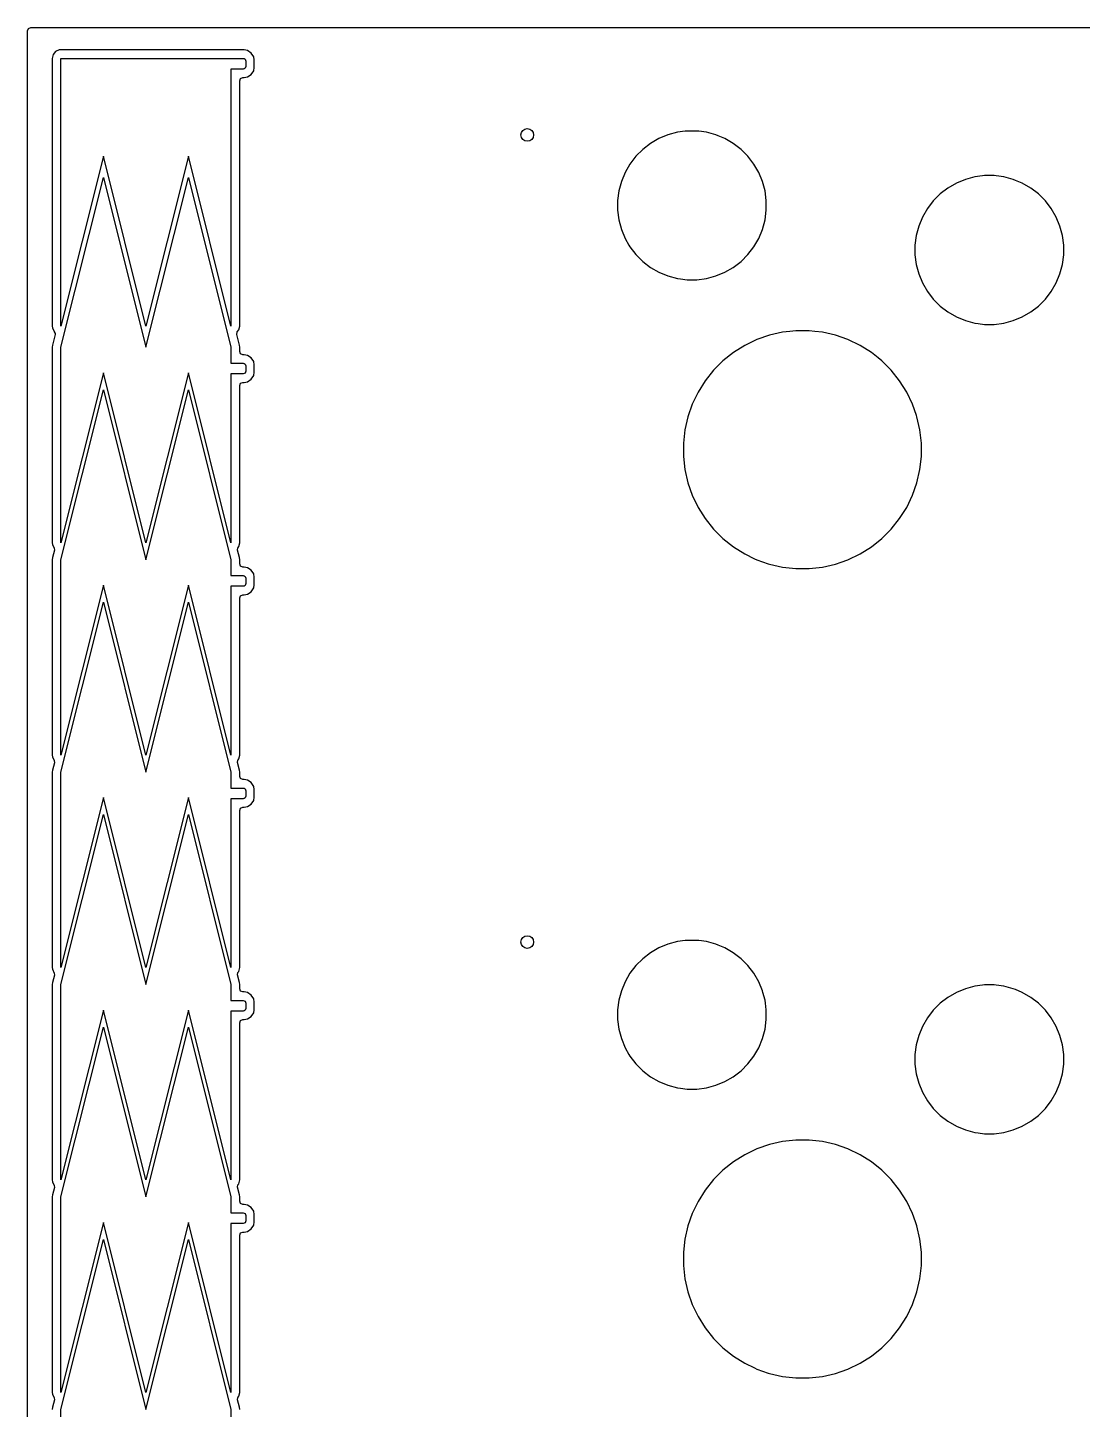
# Model space of a CAD drawing. Extents: x 56.4 to 146.8, y -127.5 to -60.9.
# Drawn here: x 56.36 to 81.18, y -93.39 to -60.86 of the extents above; entities that cross this region are included whole.
import ezdxf

# ---------------------------------------------------------------- set-up
doc = ezdxf.new("R2010")
doc.units = 0
doc.layers.add('BLACK', color=7, linetype='CONTINUOUS')

msp = doc.modelspace()

# ---------------------------------------------------------------- linework, layer by layer
at = {"layer": 'BLACK', "linetype": 'CONTINUOUS'}
for p, q in [((56.359969, -60.938969), (56.381643, -60.886643)), ((56.359969, -61.589969), (56.359969, -60.938969)), ((56.381643, -60.886643), (56.433969, -60.864969)), ((56.433969, -60.864969), (146.685969, -60.864969)), ((57.01684, -61.429304), (56.959822, -61.500801)), ((57.016843, -61.429301), (57.01684, -61.429304)), ((57.099238, -61.389621), (57.016843, -61.429301)), ((57.09924, -61.389621), (57.099238, -61.389621)), ((57.117055, -61.387614), (57.09924, -61.389621)), ((57.144969, -61.384469), (57.117055, -61.387614)), ((61.144969, -61.384469), (57.144969, -61.384469)), ((61.14497, -61.384469), (61.144969, -61.384469)), ((61.158749, -61.387614), (61.14497, -61.384469)), ((61.175215, -61.389469), (61.158749, -61.387614)), ((61.458368, -61.389469), (61.175215, -61.389469)), ((61.45837, -61.389469), (61.458368, -61.389469)), ((61.535086, -61.404729), (61.45837, -61.389469)), ((61.622081, -61.462857), (61.535086, -61.404729)), ((61.680209, -61.549852), (61.622081, -61.462857)), ((56.359969, -121.190969), (56.359969, -61.589969)), ((56.95982, -61.500806), (56.939469, -61.589969)), ((56.939469, -61.589969), (56.939469, -61.589972)), ((56.939469, -61.589972), (56.939469, -67.889971)), ((56.959821, -61.500803), (56.95982, -61.500805)), ((56.95982, -61.500805), (56.95982, -61.500806)), ((56.959822, -61.500801), (56.959821, -61.500803)), ((57.144969, -67.889969), (57.144969, -61.589969)), ((57.144969, -61.589969), (61.144969, -61.589969)), ((61.144969, -61.589969), (61.432469, -61.589969)), ((61.432469, -61.589969), (61.456387, -61.594727)), ((61.456387, -61.594727), (61.476663, -61.608275)), ((61.476663, -61.608275), (61.490211, -61.628551)), ((61.490211, -61.628551), (61.494969, -61.652469)), ((61.494969, -61.777469), (61.490211, -61.801387)), ((61.494969, -61.652469), (61.494969, -61.777469)), ((61.695468, -61.626569), (61.680209, -61.549852)), ((61.695469, -61.80337), (61.695468, -61.626569)), ((61.432469, -61.839969), (61.144969, -61.839969)), ((61.144969, -61.839969), (61.144969, -67.889969)), ((61.350469, -62.114468), (61.372143, -62.062142)), ((61.350469, -64.935236), (61.350469, -62.114468)), ((61.372143, -62.062142), (61.424469, -62.040468)), ((61.424469, -62.040468), (61.458368, -62.040468)), ((61.456387, -61.835211), (61.432469, -61.839969)), ((61.476663, -61.821663), (61.456387, -61.835211)), ((61.458368, -62.040468), (61.458369, -62.040468)), ((61.458369, -62.040468), (61.535086, -62.025209)), ((61.490211, -61.801387), (61.476663, -61.821663)), ((61.535086, -62.025209), (61.622081, -61.967081)), ((61.622081, -61.967081), (61.680209, -61.880086)), ((61.680209, -61.880086), (61.695469, -61.80337)), ((71.431084, -63.38881), (71.219083, -63.476623)), ((71.65273, -63.32942), (71.431084, -63.38881)), ((71.837293, -63.305122), (71.65273, -63.32942)), ((71.880235, -63.299469), (71.837293, -63.305122)), ((72.109703, -63.299469), (71.880235, -63.299469)), ((72.157119, -63.305711), (72.109703, -63.299469)), ((72.337207, -63.32942), (72.157119, -63.305711)), ((72.558853, -63.38881), (72.337206, -63.32942)), ((72.337206, -63.32942), (72.337207, -63.32942)), ((72.558854, -63.38881), (72.558853, -63.38881)), ((72.558856, -63.388811), (72.558854, -63.38881)), ((72.610294, -63.410117), (72.558856, -63.388811)), ((72.770854, -63.476623), (72.610294, -63.410117)), ((70.838303, -63.731054), (70.676054, -63.893303)), ((71.020357, -63.591357), (70.838303, -63.731054)), ((71.219081, -63.476624), (71.020357, -63.591357)), ((71.219083, -63.476623), (71.219081, -63.476624)), ((72.770856, -63.476624), (72.770854, -63.476623)), ((72.96958, -63.591357), (72.770856, -63.476624)), ((72.969582, -63.591358), (72.96958, -63.591357)), ((73.15163, -63.73105), (72.969581, -63.591358)), ((72.969581, -63.591358), (72.969582, -63.591358)), ((73.313888, -63.893308), (73.15163, -63.73105)), ((58.144969, -63.889969), (57.144969, -67.889969)), ((59.144969, -67.889969), (58.144969, -63.889969)), ((60.144969, -63.889969), (59.144969, -67.889969)), ((61.144969, -67.889969), (60.144969, -63.889969)), ((70.676054, -63.893303), (70.536357, -64.075357)), ((73.45358, -64.075357), (73.313888, -63.893308)), ((57.144969, -68.389969), (58.144969, -64.389969)), ((58.144969, -64.389969), (59.144969, -68.389969)), ((59.144969, -68.389969), (60.144969, -64.389969)), ((60.144969, -64.389969), (61.144969, -68.389969)), ((70.421623, -64.274083), (70.33381, -64.486084)), ((70.421624, -64.274081), (70.421623, -64.274083)), ((70.536357, -64.075357), (70.421624, -64.274081)), ((73.568313, -64.274081), (73.45358, -64.075357)), ((73.656127, -64.486082), (73.568313, -64.274081)), ((78.65273, -64.37942), (78.431084, -64.43881)), ((78.837293, -64.355122), (78.65273, -64.37942)), ((78.880235, -64.349469), (78.837293, -64.355122)), ((79.109703, -64.349469), (78.880235, -64.349469)), ((79.157119, -64.355711), (79.109703, -64.349469)), ((79.337207, -64.37942), (79.157119, -64.355711)), ((79.558853, -64.43881), (79.337206, -64.37942)), ((79.337206, -64.37942), (79.337207, -64.37942)), ((70.27442, -64.70773), (70.244469, -64.935236)), ((70.33381, -64.486084), (70.27442, -64.70773)), ((73.715517, -64.707731), (73.656127, -64.486082)), ((73.745469, -64.935235), (73.715517, -64.707731)), ((78.020357, -64.641357), (77.838303, -64.781054)), ((78.219081, -64.526624), (78.020357, -64.641357)), ((78.219083, -64.526623), (78.219081, -64.526624)), ((78.431084, -64.43881), (78.219083, -64.526623)), ((79.558854, -64.43881), (79.558853, -64.43881)), ((79.558856, -64.438811), (79.558854, -64.43881)), ((79.610294, -64.460117), (79.558856, -64.438811)), ((79.770854, -64.526623), (79.610294, -64.460117)), ((79.770856, -64.526624), (79.770854, -64.526623)), ((79.96958, -64.641357), (79.770856, -64.526624)), ((79.969582, -64.641358), (79.96958, -64.641357)), ((80.15163, -64.78105), (79.969581, -64.641358)), ((79.969581, -64.641358), (79.969582, -64.641358)), ((61.350469, -67.889969), (61.350469, -64.935236)), ((70.244469, -64.935236), (70.244469, -65.164701)), ((73.745469, -65.164703), (73.745469, -64.935235)), ((77.676054, -64.943303), (77.536357, -65.125357)), ((77.838303, -64.781054), (77.676054, -64.943303)), ((80.305816, -64.935236), (80.15163, -64.78105)), ((80.313888, -64.943308), (80.305816, -64.935236)), ((80.45358, -65.125357), (80.313888, -64.943308)), ((70.244469, -65.164701), (70.27442, -65.392207)), ((73.715517, -65.392207), (73.745469, -65.164703)), ((77.421623, -65.324083), (77.33381, -65.536084)), ((77.421624, -65.324081), (77.421623, -65.324083)), ((77.536357, -65.125357), (77.421624, -65.324081)), ((80.568313, -65.324081), (80.45358, -65.125357)), ((80.656127, -65.536082), (80.568313, -65.324081)), ((70.27442, -65.392207), (70.33381, -65.613853)), ((70.33381, -65.613853), (70.421623, -65.825854)), ((73.568313, -65.825857), (73.656127, -65.613856)), ((73.656127, -65.613856), (73.715517, -65.392207)), ((77.33381, -65.536084), (77.27442, -65.75773)), ((80.715517, -65.757731), (80.656127, -65.536082)), ((70.421623, -65.825854), (70.421624, -65.825856)), ((70.421624, -65.825856), (70.513642, -65.985235)), ((70.513642, -65.985235), (70.536358, -66.024581)), ((70.536358, -66.024581), (70.67605, -66.20663)), ((73.313888, -66.20663), (73.45358, -66.024581)), ((73.45358, -66.024581), (73.476296, -65.985236)), ((73.476296, -65.985236), (73.568313, -65.825857)), ((77.27442, -65.75773), (77.244469, -65.985236)), ((77.244469, -65.985236), (77.244469, -66.214701)), ((80.745469, -65.985235), (80.715517, -65.757731)), ((80.745469, -66.214703), (80.745469, -65.985235)), ((70.67605, -66.20663), (70.838308, -66.368888)), ((73.15163, -66.368888), (73.313888, -66.20663)), ((77.244469, -66.214701), (77.27442, -66.442207)), ((80.715517, -66.442207), (80.745469, -66.214703)), ((70.838308, -66.368888), (71.020357, -66.50858)), ((71.020357, -66.50858), (71.219081, -66.623313)), ((71.219081, -66.623313), (71.431082, -66.711127)), ((72.558856, -66.711127), (72.770857, -66.623313)), ((72.770857, -66.623313), (72.969581, -66.50858)), ((72.969581, -66.50858), (73.15163, -66.368888)), ((77.27442, -66.442207), (77.33381, -66.663853)), ((77.33381, -66.663853), (77.421623, -66.875854)), ((80.568313, -66.875857), (80.656127, -66.663856)), ((80.656127, -66.663856), (80.715517, -66.442207)), ((71.431082, -66.711127), (71.652731, -66.770517)), ((71.652731, -66.770517), (71.65273, -66.770517)), ((71.65273, -66.770517), (71.728565, -66.780501)), ((71.728565, -66.780501), (71.880235, -66.800469)), ((71.880235, -66.800469), (71.880237, -66.800469)), ((71.880237, -66.800469), (72.109701, -66.800469)), ((72.109701, -66.800469), (72.109703, -66.800469)), ((72.109703, -66.800469), (72.337207, -66.770517)), ((72.337207, -66.770517), (72.558856, -66.711127)), ((77.421623, -66.875854), (77.421624, -66.875856)), ((77.421624, -66.875856), (77.421625, -66.875857)), ((77.421625, -66.875857), (77.536358, -67.074581)), ((80.45358, -67.074581), (80.568313, -66.875857)), ((77.536358, -67.074581), (77.67605, -67.25663)), ((77.67605, -67.25663), (77.838308, -67.418888)), ((80.15163, -67.418888), (80.313888, -67.25663)), ((80.313888, -67.25663), (80.45358, -67.074581)), ((77.838308, -67.418888), (78.020357, -67.55858)), ((78.020357, -67.55858), (78.219081, -67.673313)), ((79.770857, -67.673313), (79.969581, -67.55858)), ((79.969581, -67.55858), (80.15163, -67.418888)), ((56.939469, -67.889971), (56.943722, -67.931561)), ((56.943722, -67.931561), (56.943723, -67.931568)), ((56.943723, -67.931568), (56.981698, -68.014759)), ((61.330118, -67.979132), (61.350469, -67.889969)), ((78.219081, -67.673313), (78.431082, -67.761127)), ((78.431082, -67.761127), (78.652731, -67.820517)), ((78.652731, -67.820517), (78.65273, -67.820517)), ((78.65273, -67.820517), (78.728565, -67.830501)), ((78.728565, -67.830501), (78.880235, -67.850469)), ((78.880235, -67.850469), (78.880237, -67.850469)), ((78.880237, -67.850469), (79.109701, -67.850469)), ((79.109701, -67.850469), (79.109703, -67.850469)), ((79.109703, -67.850469), (79.337207, -67.820517)), ((79.337207, -67.820517), (79.558856, -67.761127)), ((79.558856, -67.761127), (79.770857, -67.673313)), ((57.007879, -68.091024), (56.945605, -68.340128)), ((56.981698, -68.014759), (56.9817, -68.014763)), ((56.9817, -68.014763), (56.983409, -68.016184)), ((56.983409, -68.016184), (56.984781, -68.018793)), ((56.984781, -68.018793), (56.986762, -68.021384)), ((56.986762, -68.021384), (56.986321, -68.02172)), ((56.986321, -68.02172), (57.009779, -68.066308)), ((57.009779, -68.066308), (57.007879, -68.091024)), ((61.281102, -68.087206), (61.289439, -68.031186)), ((61.344333, -68.340128), (61.281102, -68.087206)), ((61.289439, -68.031186), (61.295034, -68.023125)), ((61.295034, -68.023125), (61.330118, -67.979132)), ((73.521581, -68.208563), (73.238181, -68.345042)), ((73.818455, -68.104684), (73.521581, -68.208563)), ((73.818477, -68.104677), (73.818455, -68.104684)), ((74.125124, -68.034687), (73.818477, -68.104677)), ((74.125125, -68.034687), (74.125124, -68.034687)), ((74.301959, -68.014763), (74.125125, -68.034687)), ((74.437696, -67.999469), (74.301959, -68.014763)), ((74.752242, -67.999469), (74.437696, -67.999469)), ((74.887979, -68.014763), (74.752242, -67.999469)), ((75.064813, -68.034687), (74.887979, -68.014763)), ((75.37146, -68.104677), (75.064813, -68.034687)), ((75.371482, -68.104684), (75.37146, -68.104677)), ((75.668356, -68.208563), (75.371482, -68.104684)), ((75.951756, -68.345042), (75.668356, -68.208563)), ((56.945605, -68.340128), (56.939469, -68.389969)), ((56.939469, -68.389969), (56.939469, -68.389974)), ((56.939469, -68.389974), (56.939469, -72.989971)), ((57.144969, -72.989969), (57.144969, -68.389969)), ((61.144969, -68.389969), (61.144969, -68.764969)), ((61.350469, -68.389969), (61.344333, -68.340128)), ((61.350469, -68.389977), (61.350469, -68.389969)), ((61.350469, -68.490469), (61.350469, -68.389977)), ((61.372143, -68.542795), (61.350469, -68.490469)), ((61.424469, -68.564469), (61.372143, -68.542795)), ((61.458368, -68.564469), (61.424469, -68.564469)), ((61.45837, -68.564469), (61.458368, -68.564469)), ((61.535086, -68.579729), (61.45837, -68.564469)), ((61.622081, -68.637857), (61.535086, -68.579729)), ((72.971845, -68.512392), (72.725925, -68.708507)), ((73.238181, -68.345042), (72.971845, -68.512392)), ((76.218092, -68.512392), (75.951756, -68.345042)), ((76.375418, -68.637856), (76.218092, -68.512392)), ((61.144969, -68.764969), (61.432469, -68.764969)), ((61.432469, -68.764969), (61.456387, -68.769727)), ((61.456387, -68.769727), (61.476663, -68.783275)), ((61.476663, -68.783275), (61.490211, -68.803551)), ((61.490211, -68.803551), (61.494969, -68.827469)), ((61.494969, -68.952469), (61.490211, -68.976387)), ((61.494969, -68.827469), (61.494969, -68.952469)), ((61.680209, -68.724852), (61.622081, -68.637857)), ((61.695468, -68.801569), (61.680209, -68.724852)), ((61.695469, -68.97837), (61.695468, -68.801569)), ((72.503507, -68.930925), (72.307392, -69.176845)), ((72.725925, -68.708507), (72.503507, -68.930925)), ((76.464013, -68.708508), (76.375418, -68.637856)), ((76.68643, -68.930925), (76.464013, -68.708508)), ((76.882546, -69.176846), (76.68643, -68.930925)), ((58.144969, -68.989969), (57.144969, -72.989969)), ((59.144969, -72.989969), (58.144969, -68.989969)), ((60.144969, -68.989969), (59.144969, -72.989969)), ((61.144969, -72.989969), (60.144969, -68.989969)), ((61.432469, -69.014969), (61.144969, -69.014969)), ((61.144969, -69.014969), (61.144969, -72.989969)), ((61.350469, -69.289468), (61.372143, -69.237142)), ((61.372143, -69.237142), (61.424469, -69.215468)), ((61.424469, -69.215468), (61.458368, -69.215468)), ((61.456387, -69.010211), (61.432469, -69.014969)), ((61.476663, -68.996663), (61.456387, -69.010211)), ((61.458368, -69.215468), (61.458369, -69.215468)), ((61.458369, -69.215468), (61.535086, -69.200209)), ((61.490211, -68.976387), (61.476663, -68.996663)), ((61.535086, -69.200209), (61.622081, -69.142081)), ((61.622081, -69.142081), (61.680209, -69.055086)), ((61.680209, -69.055086), (61.695469, -68.97837)), ((72.307392, -69.176845), (72.140042, -69.443181)), ((77.049895, -69.44318), (76.882546, -69.176846)), ((57.144969, -73.389969), (58.144969, -69.389969)), ((58.144969, -69.389969), (59.144969, -73.389969)), ((59.144969, -73.389969), (60.144969, -69.389969)), ((60.144969, -69.389969), (61.144969, -73.389969)), ((61.350469, -70.642699), (61.350469, -69.289468)), ((72.140042, -69.443181), (72.003563, -69.726581)), ((77.049895, -69.443181), (77.049895, -69.44318)), ((77.186374, -69.726581), (77.049895, -69.443181)), ((72.003563, -69.726581), (71.899684, -70.023455)), ((77.279756, -69.993457), (77.186374, -69.726581)), ((71.899677, -70.023477), (71.829687, -70.330124)), ((71.899684, -70.023455), (71.899677, -70.023477)), ((77.290258, -70.023469), (77.279756, -69.993457)), ((77.360251, -70.330129), (77.290258, -70.023469)), ((71.829687, -70.330125), (71.794469, -70.642699)), ((71.829687, -70.330124), (71.829687, -70.330125)), ((77.395469, -70.642696), (77.360251, -70.330129)), ((61.350469, -72.989969), (61.350469, -70.642699)), ((71.794469, -70.642699), (71.794469, -70.957238)), ((77.395469, -70.642699), (77.395469, -70.642696)), ((77.395469, -70.957242), (77.395469, -70.642699)), ((71.794469, -70.957238), (71.829687, -71.269812)), ((77.360251, -71.269809), (77.395469, -70.957242)), ((71.829687, -71.269812), (71.829687, -71.269813)), ((71.829687, -71.269813), (71.899677, -71.57646)), ((77.290258, -71.576469), (77.360251, -71.269809)), ((71.899677, -71.57646), (71.899684, -71.576482)), ((71.899684, -71.576482), (72.003563, -71.873356)), ((72.003563, -71.873356), (72.140042, -72.156756)), ((77.049895, -72.156758), (77.186371, -71.873363)), ((77.186371, -71.87336), (77.186374, -71.873356)), ((77.186371, -71.873363), (77.186371, -71.87336)), ((77.186374, -71.873356), (77.290253, -71.576482)), ((77.290253, -71.576482), (77.290258, -71.576469)), ((72.140042, -72.156756), (72.140043, -72.156758)), ((72.140043, -72.156758), (72.307392, -72.423092)), ((76.882546, -72.423092), (77.049895, -72.156758)), ((72.307392, -72.423092), (72.503508, -72.669013)), ((76.68643, -72.669013), (76.882546, -72.423092)), ((72.503508, -72.669013), (72.725925, -72.89143)), ((76.464013, -72.89143), (76.68643, -72.669013)), ((56.939469, -72.989971), (56.943722, -73.031561)), ((56.943722, -73.031561), (56.943723, -73.031568)), ((56.943723, -73.031568), (56.984028, -73.119864)), ((56.988501, -73.16854), (56.945604, -73.340132)), ((56.984028, -73.119864), (56.988501, -73.16854)), ((61.300135, -73.163337), (61.308472, -73.107318)), ((61.344333, -73.340128), (61.300135, -73.163337)), ((61.308472, -73.107318), (61.314066, -73.099259)), ((61.314066, -73.099259), (61.330118, -73.079132)), ((61.330118, -73.079132), (61.350469, -72.989969)), ((72.725925, -72.89143), (72.971846, -73.087546)), ((72.971846, -73.087546), (73.23818, -73.254895)), ((75.951758, -73.254895), (76.218092, -73.087546)), ((76.218092, -73.087546), (76.464013, -72.89143)), ((56.945604, -73.340134), (56.939469, -73.389969)), ((56.939469, -73.389969), (56.939469, -73.389974)), ((56.939469, -73.389974), (56.939469, -77.989971)), ((56.945604, -73.340132), (56.945604, -73.340134)), ((57.144969, -77.989969), (57.144969, -73.389969)), ((61.144969, -73.389969), (61.144969, -73.764969)), ((61.350469, -73.389969), (61.344333, -73.340128)), ((61.350469, -73.389977), (61.350469, -73.389969)), ((61.350469, -73.490469), (61.350469, -73.389977)), ((61.372143, -73.542795), (61.350469, -73.490469)), ((73.23818, -73.254895), (73.46867, -73.365893)), ((73.46867, -73.365893), (73.521581, -73.391374)), ((73.521581, -73.391374), (73.788457, -73.484756)), ((73.788457, -73.484756), (73.818469, -73.495258)), ((73.818469, -73.495258), (73.818475, -73.495259)), ((73.818475, -73.495259), (73.818477, -73.49526)), ((73.818477, -73.49526), (74.125124, -73.56525)), ((75.064809, -73.565251), (75.371469, -73.495258)), ((75.371469, -73.495258), (75.505178, -73.448471)), ((75.505178, -73.448471), (75.668356, -73.391374)), ((75.668356, -73.391374), (75.66836, -73.391371)), ((75.66836, -73.391371), (75.668363, -73.391371)), ((75.668363, -73.391371), (75.951758, -73.254895)), ((61.144969, -73.764969), (61.432469, -73.764969)), ((61.424469, -73.564469), (61.372143, -73.542795)), ((61.458368, -73.564469), (61.424469, -73.564469)), ((61.432469, -73.764969), (61.456387, -73.769727)), ((61.456387, -73.769727), (61.476663, -73.783275)), ((61.45837, -73.564469), (61.458368, -73.564469)), ((61.535086, -73.579729), (61.45837, -73.564469)), ((61.476663, -73.783275), (61.490211, -73.803551)), ((61.490211, -73.803551), (61.494969, -73.827469)), ((61.494969, -73.827469), (61.494969, -73.952469)), ((61.622081, -73.637857), (61.535086, -73.579729)), ((61.680209, -73.724852), (61.622081, -73.637857)), ((61.695468, -73.801569), (61.680209, -73.724852)), ((61.695469, -73.97837), (61.695468, -73.801569)), ((74.125124, -73.56525), (74.125125, -73.56525)), ((74.125125, -73.56525), (74.125129, -73.565251)), ((74.125129, -73.565251), (74.437696, -73.600469)), ((74.437696, -73.600469), (74.4377, -73.600469)), ((74.4377, -73.600469), (74.752238, -73.600469)), ((74.752238, -73.600469), (74.752242, -73.600469)), ((74.752242, -73.600469), (75.064809, -73.565251)), ((58.144969, -73.989969), (57.144969, -77.989969)), ((59.144969, -77.989969), (58.144969, -73.989969)), ((60.144969, -73.989969), (59.144969, -77.989969)), ((61.144969, -77.989969), (60.144969, -73.989969)), ((61.432469, -74.014969), (61.144969, -74.014969)), ((61.144969, -74.014969), (61.144969, -77.989969)), ((61.456387, -74.010211), (61.432469, -74.014969)), ((61.476663, -73.996663), (61.456387, -74.010211)), ((61.490211, -73.976387), (61.476663, -73.996663)), ((61.494969, -73.952469), (61.490211, -73.976387)), ((61.535086, -74.200209), (61.622081, -74.142081)), ((61.622081, -74.142081), (61.680209, -74.055086)), ((61.680209, -74.055086), (61.695469, -73.97837)), ((57.144969, -78.389969), (58.144969, -74.389969)), ((58.144969, -74.389969), (59.144969, -78.389969)), ((59.144969, -78.389969), (60.144969, -74.389969)), ((60.144969, -74.389969), (61.144969, -78.389969)), ((61.350469, -74.289468), (61.372143, -74.237142)), ((61.350469, -77.989969), (61.350469, -74.289468)), ((61.372143, -74.237142), (61.424469, -74.215468)), ((61.424469, -74.215468), (61.458368, -74.215468)), ((61.458368, -74.215468), (61.458369, -74.215468)), ((61.458369, -74.215468), (61.535086, -74.200209)), ((56.939469, -77.989971), (56.943722, -78.031561)), ((56.943722, -78.031561), (56.943723, -78.031568)), ((56.943723, -78.031568), (56.984028, -78.119864)), ((61.330118, -78.079132), (61.350469, -77.989969)), ((56.945604, -78.340134), (56.939469, -78.389969)), ((56.988501, -78.16854), (56.945604, -78.340132)), ((56.945604, -78.340132), (56.945604, -78.340134)), ((56.984028, -78.119864), (56.988501, -78.16854)), ((61.300135, -78.163337), (61.308472, -78.107318)), ((61.344333, -78.340128), (61.300135, -78.163337)), ((61.308472, -78.107318), (61.314066, -78.099259)), ((61.314066, -78.099259), (61.330118, -78.079132)), ((61.350469, -78.389969), (61.344333, -78.340128)), ((56.939469, -78.389969), (56.939469, -78.389974)), ((56.939469, -78.389974), (56.939469, -82.989971)), ((57.144969, -82.989969), (57.144969, -78.389969)), ((61.144969, -78.389969), (61.144969, -78.764969)), ((61.350469, -78.389977), (61.350469, -78.389969)), ((61.350469, -78.490469), (61.350469, -78.389977)), ((61.372143, -78.542795), (61.350469, -78.490469)), ((61.424469, -78.564469), (61.372143, -78.542795)), ((61.458368, -78.564469), (61.424469, -78.564469)), ((61.45837, -78.564469), (61.458368, -78.564469)), ((61.535086, -78.579729), (61.45837, -78.564469)), ((61.622081, -78.637857), (61.535086, -78.579729)), ((61.680209, -78.724852), (61.622081, -78.637857)), ((58.144969, -78.989969), (57.144969, -82.989969)), ((59.144969, -82.989969), (58.144969, -78.989969)), ((60.144969, -78.989969), (59.144969, -82.989969)), ((61.144969, -82.989969), (60.144969, -78.989969)), ((61.144969, -78.764969), (61.432469, -78.764969)), ((61.432469, -79.014969), (61.144969, -79.014969)), ((61.144969, -79.014969), (61.144969, -82.989969)), ((61.432469, -78.764969), (61.456387, -78.769727)), ((61.456387, -79.010211), (61.432469, -79.014969)), ((61.456387, -78.769727), (61.476663, -78.783275)), ((61.476663, -78.996663), (61.456387, -79.010211)), ((61.476663, -78.783275), (61.490211, -78.803551)), ((61.490211, -78.976387), (61.476663, -78.996663)), ((61.490211, -78.803551), (61.494969, -78.827469)), ((61.494969, -78.952469), (61.490211, -78.976387)), ((61.494969, -78.827469), (61.494969, -78.952469)), ((61.695468, -78.801569), (61.680209, -78.724852)), ((61.680209, -79.055086), (61.695469, -78.97837)), ((61.695469, -78.97837), (61.695468, -78.801569)), ((61.350469, -79.289468), (61.372143, -79.237142)), ((61.350469, -82.989969), (61.350469, -79.289468)), ((61.372143, -79.237142), (61.424469, -79.215468)), ((61.424469, -79.215468), (61.458368, -79.215468)), ((61.458368, -79.215468), (61.458369, -79.215468)), ((61.458369, -79.215468), (61.535086, -79.200209)), ((61.535086, -79.200209), (61.622081, -79.142081)), ((61.622081, -79.142081), (61.680209, -79.055086)), ((57.144969, -83.389969), (58.144969, -79.389969)), ((58.144969, -79.389969), (59.144969, -83.389969)), ((59.144969, -83.389969), (60.144969, -79.389969)), ((60.144969, -79.389969), (61.144969, -83.389969)), ((71.219081, -82.526624), (71.020357, -82.641357)), ((71.219083, -82.526623), (71.219081, -82.526624)), ((71.431084, -82.43881), (71.219083, -82.526623)), ((71.65273, -82.37942), (71.431084, -82.43881)), ((71.837293, -82.355122), (71.65273, -82.37942)), ((71.880235, -82.349469), (71.837293, -82.355122)), ((72.109703, -82.349469), (71.880235, -82.349469)), ((72.157119, -82.355711), (72.109703, -82.349469)), ((72.337207, -82.37942), (72.157119, -82.355711)), ((72.558853, -82.43881), (72.337206, -82.37942)), ((72.337206, -82.37942), (72.337207, -82.37942)), ((72.558854, -82.43881), (72.558853, -82.43881)), ((72.558856, -82.438811), (72.558854, -82.43881)), ((72.610294, -82.460117), (72.558856, -82.438811)), ((72.770854, -82.526623), (72.610294, -82.460117)), ((72.770856, -82.526624), (72.770854, -82.526623)), ((72.96958, -82.641357), (72.770856, -82.526624)), ((70.838303, -82.781054), (70.676054, -82.943303)), ((71.020357, -82.641357), (70.838303, -82.781054)), ((72.969582, -82.641358), (72.96958, -82.641357)), ((73.15163, -82.78105), (72.969581, -82.641358)), ((72.969581, -82.641358), (72.969582, -82.641358)), ((73.313888, -82.943308), (73.15163, -82.78105)), ((56.939469, -82.989971), (56.943722, -83.031561)), ((56.943722, -83.031561), (56.943723, -83.031568)), ((56.943723, -83.031568), (56.984028, -83.119864)), ((56.988501, -83.16854), (56.945604, -83.340132)), ((56.984028, -83.119864), (56.988501, -83.16854)), ((61.300135, -83.163337), (61.308472, -83.107318)), ((61.344333, -83.340128), (61.300135, -83.163337)), ((61.308472, -83.107318), (61.314066, -83.099259)), ((61.314066, -83.099259), (61.330118, -83.079132)), ((61.330118, -83.079132), (61.350469, -82.989969)), ((70.536357, -83.125357), (70.421624, -83.324081)), ((70.676054, -82.943303), (70.536357, -83.125357)), ((73.45358, -83.125357), (73.313888, -82.943308)), ((73.568313, -83.324081), (73.45358, -83.125357)), ((56.945604, -83.340134), (56.939469, -83.389969)), ((56.939469, -83.389969), (56.939469, -83.389974)), ((56.939469, -83.389974), (56.939469, -87.989971)), ((56.945604, -83.340132), (56.945604, -83.340134)), ((57.144969, -87.989969), (57.144969, -83.389969)), ((61.144969, -83.389969), (61.144969, -83.764969)), ((61.350469, -83.389969), (61.344333, -83.340128)), ((61.350469, -83.389977), (61.350469, -83.389969)), ((61.350469, -83.490469), (61.350469, -83.389977)), ((61.372143, -83.542795), (61.350469, -83.490469)), ((61.424469, -83.564469), (61.372143, -83.542795)), ((61.458368, -83.564469), (61.424469, -83.564469)), ((61.45837, -83.564469), (61.458368, -83.564469)), ((61.535086, -83.579729), (61.45837, -83.564469)), ((61.622081, -83.637857), (61.535086, -83.579729)), ((70.33381, -83.536084), (70.27442, -83.75773)), ((70.421623, -83.324083), (70.33381, -83.536084)), ((70.421624, -83.324081), (70.421623, -83.324083)), ((73.656127, -83.536082), (73.568313, -83.324081)), ((73.66699, -83.576624), (73.656127, -83.536082)), ((73.715517, -83.75773), (73.66699, -83.576624)), ((78.219081, -83.576624), (78.020357, -83.691357)), ((78.219083, -83.576623), (78.219081, -83.576624)), ((78.431084, -83.48881), (78.219083, -83.576623)), ((78.65273, -83.42942), (78.431084, -83.48881)), ((78.837293, -83.405122), (78.65273, -83.42942)), ((78.880235, -83.399469), (78.837293, -83.405122)), ((79.109703, -83.399469), (78.880235, -83.399469)), ((79.157119, -83.405711), (79.109703, -83.399469)), ((79.337207, -83.42942), (79.157119, -83.405711)), ((79.558853, -83.48881), (79.337206, -83.42942)), ((79.337206, -83.42942), (79.337207, -83.42942)), ((79.558854, -83.48881), (79.558853, -83.48881)), ((79.558856, -83.488811), (79.558854, -83.48881)), ((79.610294, -83.510117), (79.558856, -83.488811)), ((79.770854, -83.576623), (79.610294, -83.510117)), ((79.770856, -83.576624), (79.770854, -83.576623)), ((79.96958, -83.691357), (79.770856, -83.576624)), ((61.144969, -83.764969), (61.432469, -83.764969)), ((61.432469, -83.764969), (61.456387, -83.769727)), ((61.456387, -83.769727), (61.476663, -83.783275)), ((61.476663, -83.783275), (61.490211, -83.803551)), ((61.490211, -83.803551), (61.494969, -83.827469)), ((61.494969, -83.827469), (61.494969, -83.952469)), ((61.680209, -83.724852), (61.622081, -83.637857)), ((61.695468, -83.801569), (61.680209, -83.724852)), ((61.695469, -83.97837), (61.695468, -83.801569)), ((70.27442, -83.75773), (70.244469, -83.985236)), ((73.72517, -83.83105), (73.715517, -83.75773)), ((73.745469, -83.985235), (73.72517, -83.83105)), ((77.838303, -83.831054), (77.676054, -83.993303)), ((78.020357, -83.691357), (77.838303, -83.831054)), ((79.969582, -83.691358), (79.96958, -83.691357)), ((80.15163, -83.83105), (79.969581, -83.691358)), ((79.969581, -83.691358), (79.969582, -83.691358)), ((80.305816, -83.985236), (80.15163, -83.83105)), ((58.144969, -83.989969), (57.144969, -87.989969)), ((59.144969, -87.989969), (58.144969, -83.989969)), ((60.144969, -83.989969), (59.144969, -87.989969)), ((61.144969, -87.989969), (60.144969, -83.989969)), ((61.432469, -84.014969), (61.144969, -84.014969)), ((61.144969, -84.014969), (61.144969, -87.989969)), ((61.350469, -84.289468), (61.372143, -84.237142)), ((61.372143, -84.237142), (61.424469, -84.215468)), ((61.424469, -84.215468), (61.458368, -84.215468)), ((61.456387, -84.010211), (61.432469, -84.014969)), ((61.476663, -83.996663), (61.456387, -84.010211)), ((61.458368, -84.215468), (61.458369, -84.215468)), ((61.458369, -84.215468), (61.535086, -84.200209)), ((61.490211, -83.976387), (61.476663, -83.996663)), ((61.494969, -83.952469), (61.490211, -83.976387)), ((61.535086, -84.200209), (61.622081, -84.142081)), ((61.622081, -84.142081), (61.680209, -84.055086)), ((61.680209, -84.055086), (61.694103, -83.985236)), ((61.694103, -83.985236), (61.695469, -83.97837)), ((70.244469, -83.985236), (70.244469, -84.214701)), ((70.244469, -84.214701), (70.27442, -84.442207)), ((73.715517, -84.442207), (73.745469, -84.214703)), ((73.745469, -84.214703), (73.745469, -83.985235)), ((77.536357, -84.175357), (77.421624, -84.374081)), ((77.676054, -83.993303), (77.536357, -84.175357)), ((80.313888, -83.993308), (80.305816, -83.985236)), ((80.45358, -84.175357), (80.313888, -83.993308)), ((80.568313, -84.374081), (80.45358, -84.175357)), ((57.144969, -88.389969), (58.144969, -84.389969)), ((58.144969, -84.389969), (59.144969, -88.389969)), ((59.144969, -88.389969), (60.144969, -84.389969)), ((60.144969, -84.389969), (61.144969, -88.389969)), ((61.350469, -87.989969), (61.350469, -84.289468)), ((70.27442, -84.442207), (70.33381, -84.663853)), ((73.656127, -84.663856), (73.715517, -84.442207)), ((77.421623, -84.374083), (77.33381, -84.586084)), ((77.421624, -84.374081), (77.421623, -84.374083)), ((80.656127, -84.586082), (80.568313, -84.374081)), ((70.33381, -84.663853), (70.421623, -84.875854)), ((70.421623, -84.875854), (70.421624, -84.875856)), ((70.421624, -84.875856), (70.513642, -85.035235)), ((73.476296, -85.035236), (73.568313, -84.875857)), ((73.568313, -84.875857), (73.656127, -84.663856)), ((77.27442, -84.80773), (77.244469, -85.035236)), ((77.33381, -84.586084), (77.27442, -84.80773)), ((80.715517, -84.807731), (80.656127, -84.586082)), ((80.745469, -85.035235), (80.715517, -84.807731)), ((70.513642, -85.035235), (70.536358, -85.074581)), ((70.536358, -85.074581), (70.67605, -85.25663)), ((73.313888, -85.25663), (73.45358, -85.074581)), ((73.45358, -85.074581), (73.476296, -85.035236)), ((77.244469, -85.035236), (77.244469, -85.264701)), ((80.745469, -85.264703), (80.745469, -85.035235)), ((70.67605, -85.25663), (70.838308, -85.418888)), ((70.838308, -85.418888), (71.020357, -85.55858)), ((72.969581, -85.55858), (73.15163, -85.418888)), ((73.15163, -85.418888), (73.313888, -85.25663)), ((77.244469, -85.264701), (77.27442, -85.492207)), ((77.27442, -85.492207), (77.33381, -85.713853)), ((80.656127, -85.713856), (80.715517, -85.492207)), ((80.715517, -85.492207), (80.745469, -85.264703)), ((71.020357, -85.55858), (71.219081, -85.673313)), ((71.219081, -85.673313), (71.431082, -85.761127)), ((71.431082, -85.761127), (71.652731, -85.820517)), ((71.652731, -85.820517), (71.65273, -85.820517)), ((71.65273, -85.820517), (71.728565, -85.830501)), ((71.728565, -85.830501), (71.880235, -85.850469)), ((71.880235, -85.850469), (71.880237, -85.850469)), ((71.880237, -85.850469), (72.109701, -85.850469)), ((72.109701, -85.850469), (72.109703, -85.850469)), ((72.109703, -85.850469), (72.337207, -85.820517)), ((72.337207, -85.820517), (72.558856, -85.761127)), ((72.558856, -85.761127), (72.770857, -85.673313)), ((72.770857, -85.673313), (72.969581, -85.55858)), ((77.33381, -85.713853), (77.421623, -85.925854)), ((80.568313, -85.925857), (80.656127, -85.713856)), ((77.421623, -85.925854), (77.421624, -85.925856)), ((77.421624, -85.925856), (77.421625, -85.925857)), ((77.421625, -85.925857), (77.536358, -86.124581)), ((77.536358, -86.124581), (77.67605, -86.30663)), ((80.313888, -86.30663), (80.45358, -86.124581)), ((80.45358, -86.124581), (80.568313, -85.925857)), ((77.67605, -86.30663), (77.838308, -86.468888)), ((77.838308, -86.468888), (78.020357, -86.60858)), ((79.969581, -86.60858), (80.15163, -86.468888)), ((80.15163, -86.468888), (80.313888, -86.30663)), ((78.020357, -86.60858), (78.219081, -86.723313)), ((78.219081, -86.723313), (78.431082, -86.811127)), ((78.431082, -86.811127), (78.652731, -86.870517)), ((79.337207, -86.870517), (79.558856, -86.811127)), ((79.558856, -86.811127), (79.770857, -86.723313)), ((79.770857, -86.723313), (79.969581, -86.60858)), ((73.818455, -87.154684), (73.521581, -87.258563)), ((73.818477, -87.154677), (73.818455, -87.154684)), ((74.125124, -87.084687), (73.818477, -87.154677)), ((74.125125, -87.084687), (74.125124, -87.084687)), ((74.281412, -87.067078), (74.125125, -87.084687)), ((74.437696, -87.049469), (74.281412, -87.067078)), ((74.752242, -87.049469), (74.437696, -87.049469)), ((74.908525, -87.067078), (74.752242, -87.049469)), ((75.064813, -87.084687), (74.908525, -87.067078)), ((75.37146, -87.154677), (75.064813, -87.084687)), ((75.371482, -87.154684), (75.37146, -87.154677)), ((75.668356, -87.258563), (75.371482, -87.154684)), ((78.652731, -86.870517), (78.65273, -86.870517)), ((78.65273, -86.870517), (78.728565, -86.880501)), ((78.728565, -86.880501), (78.880235, -86.900469)), ((78.880235, -86.900469), (78.880237, -86.900469)), ((78.880237, -86.900469), (79.109701, -86.900469)), ((79.109701, -86.900469), (79.109703, -86.900469)), ((79.109703, -86.900469), (79.337207, -86.870517)), ((73.238181, -87.395042), (72.971845, -87.562392)), ((73.521581, -87.258563), (73.238181, -87.395042)), ((75.951756, -87.395042), (75.668356, -87.258563)), ((75.951758, -87.395043), (75.951756, -87.395042)), ((76.218092, -87.562392), (75.951758, -87.395043)), ((72.725925, -87.758507), (72.503507, -87.980925)), ((72.971845, -87.562392), (72.725925, -87.758507)), ((76.464013, -87.758508), (76.218092, -87.562392)), ((76.68643, -87.980925), (76.464013, -87.758508)), ((56.939469, -87.989971), (56.943722, -88.031561)), ((56.943722, -88.031561), (56.943723, -88.031568)), ((56.943723, -88.031568), (56.984028, -88.119864)), ((56.984028, -88.119864), (56.988501, -88.16854)), ((61.300135, -88.163337), (61.308472, -88.107318)), ((61.308472, -88.107318), (61.314066, -88.099259)), ((61.314066, -88.099259), (61.330118, -88.079132)), ((61.330118, -88.079132), (61.350469, -87.989969)), ((72.503507, -87.980925), (72.307392, -88.226845)), ((76.882546, -88.226846), (76.68643, -87.980925)), ((56.945604, -88.340134), (56.939469, -88.389969)), ((56.939469, -88.389969), (56.939469, -88.389974)), ((56.939469, -88.389974), (56.939469, -92.989971)), ((56.988501, -88.16854), (56.945604, -88.340132)), ((56.945604, -88.340132), (56.945604, -88.340134)), ((57.144969, -92.989969), (57.144969, -88.389969)), ((61.144969, -88.389969), (61.144969, -88.764969)), ((61.344333, -88.340128), (61.300135, -88.163337)), ((61.350469, -88.389969), (61.344333, -88.340128)), ((61.350469, -88.389977), (61.350469, -88.389969)), ((61.350469, -88.490469), (61.350469, -88.389977)), ((72.307392, -88.226845), (72.140042, -88.493181)), ((77.049895, -88.49318), (76.882546, -88.226846)), ((61.144969, -88.764969), (61.432469, -88.764969)), ((61.372143, -88.542795), (61.350469, -88.490469)), ((61.424469, -88.564469), (61.372143, -88.542795)), ((61.458368, -88.564469), (61.424469, -88.564469)), ((61.432469, -88.764969), (61.456387, -88.769727)), ((61.456387, -88.769727), (61.476663, -88.783275)), ((61.45837, -88.564469), (61.458368, -88.564469)), ((61.535086, -88.579729), (61.45837, -88.564469)), ((61.476663, -88.783275), (61.490211, -88.803551)), ((61.622081, -88.637857), (61.535086, -88.579729)), ((61.680209, -88.724852), (61.622081, -88.637857)), ((61.695468, -88.801569), (61.680209, -88.724852)), ((72.003563, -88.776581), (71.899684, -89.073455)), ((72.140042, -88.493181), (72.003563, -88.776581)), ((77.049895, -88.493181), (77.049895, -88.49318)), ((77.186374, -88.776581), (77.049895, -88.493181)), ((77.256981, -88.978368), (77.186374, -88.776581)), ((58.144969, -88.989969), (57.144969, -92.989969)), ((59.144969, -92.989969), (58.144969, -88.989969)), ((60.144969, -88.989969), (59.144969, -92.989969)), ((61.144969, -92.989969), (60.144969, -88.989969)), ((61.432469, -89.014969), (61.144969, -89.014969)), ((61.144969, -89.014969), (61.144969, -92.989969)), ((61.456387, -89.010211), (61.432469, -89.014969)), ((61.476663, -88.996663), (61.456387, -89.010211)), ((61.490211, -88.976387), (61.476663, -88.996663)), ((61.490211, -88.803551), (61.494969, -88.827469)), ((61.494969, -88.952469), (61.490211, -88.976387)), ((61.494969, -88.827469), (61.494969, -88.952469)), ((61.622081, -89.142081), (61.680209, -89.055086)), ((61.680209, -89.055086), (61.695469, -88.97837)), ((61.695469, -88.97837), (61.695468, -88.801569)), ((71.899677, -89.073477), (71.829687, -89.380124)), ((71.899684, -89.073455), (71.899677, -89.073477)), ((77.290258, -89.073469), (77.256981, -88.978368)), ((77.360251, -89.380129), (77.290258, -89.073469)), ((57.144969, -93.389969), (58.144969, -89.389969)), ((58.144969, -89.389969), (59.144969, -93.389969)), ((59.144969, -93.389969), (60.144969, -89.389969)), ((60.144969, -89.389969), (61.144969, -93.389969)), ((61.350469, -89.289468), (61.372143, -89.237142)), ((61.350469, -89.692699), (61.350469, -89.289468)), ((61.372143, -89.237142), (61.424469, -89.215468)), ((61.424469, -89.215468), (61.458368, -89.215468)), ((61.458368, -89.215468), (61.458369, -89.215468)), ((61.458369, -89.215468), (61.535086, -89.200209)), ((61.535086, -89.200209), (61.622081, -89.142081)), ((71.829687, -89.380125), (71.794469, -89.692699)), ((71.829687, -89.380124), (71.829687, -89.380125)), ((77.395469, -89.692696), (77.360251, -89.380129)), ((61.350469, -92.989969), (61.350469, -89.692699)), ((71.794469, -89.692699), (71.794469, -90.007238)), ((77.395469, -89.692699), (77.395469, -89.692696)), ((77.395469, -90.007242), (77.395469, -89.692699)), ((71.794469, -90.007238), (71.829687, -90.319812)), ((77.360251, -90.319809), (77.395469, -90.007242)), ((71.829687, -90.319812), (71.829687, -90.319813)), ((71.829687, -90.319813), (71.899677, -90.62646)), ((77.290258, -90.626469), (77.360251, -90.319809)), ((71.899677, -90.62646), (71.899684, -90.626482)), ((71.899684, -90.626482), (72.003563, -90.923356)), ((77.186374, -90.923356), (77.290253, -90.626482)), ((77.290253, -90.626482), (77.290258, -90.626469)), ((72.003563, -90.923356), (72.140042, -91.206756)), ((77.049895, -91.206758), (77.186371, -90.923363)), ((77.186371, -90.92336), (77.186374, -90.923356)), ((77.186371, -90.923363), (77.186371, -90.92336)), ((72.140042, -91.206756), (72.140043, -91.206758)), ((72.140043, -91.206758), (72.307392, -91.473092)), ((76.882546, -91.473092), (77.049895, -91.206758)), ((72.307392, -91.473092), (72.503508, -91.719013)), ((72.503508, -91.719013), (72.725925, -91.94143)), ((76.464013, -91.94143), (76.68643, -91.719013)), ((76.68643, -91.719013), (76.882546, -91.473092)), ((72.725925, -91.94143), (72.971846, -92.137546)), ((76.218092, -92.137546), (76.464013, -91.94143)), ((72.971846, -92.137546), (73.23818, -92.304895)), ((73.23818, -92.304895), (73.46867, -92.415893)), ((75.668363, -92.441371), (75.951758, -92.304895)), ((75.951758, -92.304895), (76.218092, -92.137546)), ((73.46867, -92.415893), (73.521581, -92.441374)), ((73.521581, -92.441374), (73.788457, -92.534756)), ((73.788457, -92.534756), (73.818469, -92.545258)), ((73.818469, -92.545258), (73.818475, -92.545259)), ((73.818475, -92.545259), (73.818477, -92.54526)), ((73.818477, -92.54526), (74.125124, -92.61525)), ((74.125124, -92.61525), (74.125125, -92.61525)), ((74.125125, -92.61525), (74.125129, -92.615251)), ((74.125129, -92.615251), (74.437696, -92.650469)), ((74.437696, -92.650469), (74.4377, -92.650469)), ((74.4377, -92.650469), (74.752238, -92.650469)), ((74.752238, -92.650469), (74.752242, -92.650469)), ((74.752242, -92.650469), (75.064809, -92.615251)), ((75.064809, -92.615251), (75.371469, -92.545258)), ((75.371469, -92.545258), (75.505178, -92.498471)), ((75.505178, -92.498471), (75.668356, -92.441374)), ((75.668356, -92.441374), (75.66836, -92.441371)), ((75.66836, -92.441371), (75.668363, -92.441371)), ((56.939469, -92.989971), (56.943722, -93.031561)), ((61.330118, -93.079132), (61.350469, -92.989969)), ((56.945604, -93.340134), (56.939469, -93.389969)), ((56.943722, -93.031561), (56.943723, -93.031568)), ((56.943723, -93.031568), (56.984028, -93.119864)), ((56.988501, -93.16854), (56.945604, -93.340132)), ((56.945604, -93.340132), (56.945604, -93.340134)), ((56.984028, -93.119864), (56.988501, -93.16854)), ((61.300135, -93.163337), (61.308472, -93.107318)), ((61.344333, -93.340128), (61.300135, -93.163337)), ((61.308472, -93.107318), (61.314066, -93.099259)), ((61.314066, -93.099259), (61.330118, -93.079132)), ((61.350469, -93.389969), (61.344333, -93.340128)), ((56.939469, -93.389969), (56.939469, -93.389974)), ((57.144969, -97.989969), (57.144969, -93.389969)), ((61.144969, -93.389969), (61.144969, -93.764969)), ((61.350469, -93.389977), (61.350469, -93.389969))]:
    msp.add_line(p, q, dxfattribs=at)
at = {"layer": 'BLACK'}
for centre in [(68.119969, -63.389969), (68.119969, -82.389969)]:
    msp.add_circle(centre, 0.15, dxfattribs=at)

doc.saveas('drawing.dxf')
